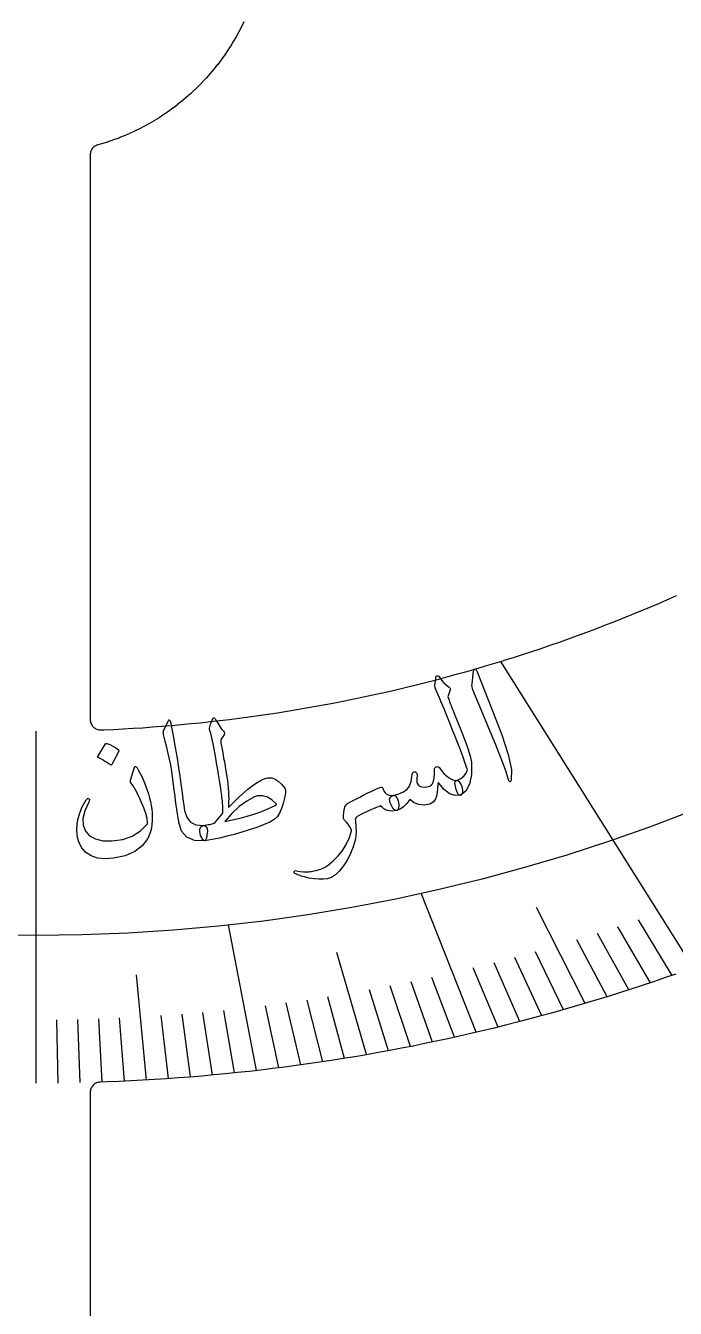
# Model space of a CAD drawing. Header units: millimetres. Extents: x -65 to 65, y -65 to 65.
# Drawn here: x -0.25 to 15.36, y -33.26 to -2.46 of the extents above; entities that cross this region are included whole.
import ezdxf

# ---------------------------------------------------------------- set-up
doc = ezdxf.new("R2010")
doc.units = ezdxf.units.MM
for name, color, linetype in [('CUT_INNER', 6, 'Continuous'), ('ENGRAVE', 7, 'Continuous'), ('ENGRAVE_FINE', 8, 'Continuous'), ('TEXT', 5, 'Continuous')]:
    doc.layers.add(name, color=color, linetype=linetype)

msp = doc.modelspace()

# ---------------------------------------------------------------- linework, layer by layer
at = {"layer": 'CUT_INNER'}
for points in [[(4.9939, -2.3636), (4.9357, -2.4827), (4.9344, -2.4855), (4.8733, -2.6031), (4.8719, -2.6058), (4.808, -2.7219), (4.8065, -2.7246), (4.7397, -2.8391), (4.7381, -2.8417), (4.6686, -2.9546), (4.667, -2.9571), (4.5947, -3.0682), (4.593, -3.0708), (4.518, -3.1801), (4.5163, -3.1826), (4.4386, -3.29), (4.4368, -3.2925), (4.3565, -3.3979), (4.3547, -3.4004), (4.2718, -3.5038), (4.2699, -3.5062), (4.1846, -3.6076), (4.1826, -3.6099), (4.0948, -3.7092), (4.0927, -3.7115), (4.0025, -3.8086), (4.0004, -3.8108), (3.9078, -3.9057), (3.9057, -3.9078), (3.8108, -4.0004), (3.8086, -4.0025), (3.7115, -4.0927), (3.7092, -4.0948), (3.6099, -4.1826), (3.6076, -4.1846), (3.5062, -4.2699), (3.5038, -4.2718), (3.4004, -4.3547), (3.3979, -4.3565), (3.2925, -4.4368), (3.29, -4.4386), (3.1826, -4.5163), (3.1801, -4.518), (3.0708, -4.593), (3.0682, -4.5947), (2.9571, -4.667), (2.9546, -4.6686), (2.8417, -4.7381), (2.8391, -4.7397), (2.7246, -4.8065), (2.7219, -4.808), (2.6058, -4.8719), (2.6031, -4.8733), (2.4855, -4.9344), (2.4827, -4.9357), (2.3636, -4.9939), (2.3608, -4.9952), (2.2404, -5.0504), (2.2375, -5.0516), (2.1157, -5.1038), (2.1129, -5.105), (1.9898, -5.1542), (1.987, -5.1553), (1.8628, -5.2015), (1.8599, -5.2025), (1.7345, -5.2456), (1.7316, -5.2466), (1.6053, -5.2866), (1.6023, -5.2875), (1.4804, -5.3229), (1.457, -5.331), (1.4344, -5.3413), (1.4131, -5.3538), (1.393, -5.3684), (1.3746, -5.3849), (1.3578, -5.4031), (1.3429, -5.4229), (1.3301, -5.4441), (1.3194, -5.4665), (1.311, -5.4898), (1.3049, -5.5138), (1.3012, -5.5383), (1.3, -5.563), (1.3, -19.1197), (1.3013, -19.1448), (1.305, -19.1697), (1.3113, -19.194), (1.32, -19.2176), (1.331, -19.2403), (1.3442, -19.2617), (1.3595, -19.2816), (1.3768, -19.2999), (1.3958, -19.3164), (1.4163, -19.3309), (1.4382, -19.3433), (1.4613, -19.3534), (1.4852, -19.3611), (1.5098, -19.3664), (1.5348, -19.3692), (1.56, -19.3695), (1.6298, -19.3667), (1.6314, -19.3666), (1.8626, -19.356), (1.8642, -19.3559), (2.0953, -19.3438), (2.0969, -19.3437), (2.3279, -19.3303), (2.3295, -19.3302), (2.5605, -19.3153), (2.562, -19.3152), (2.7929, -19.2988), (2.7944, -19.2987), (3.0252, -19.281), (3.0268, -19.2809), (3.2575, -19.2617), (3.259, -19.2616), (3.4896, -19.241), (3.4911, -19.2409), (3.7215, -19.2189), (3.723, -19.2187), (3.9533, -19.1953), (3.9549, -19.1952), (4.185, -19.1704), (4.1865, -19.1702), (4.4165, -19.144), (4.4181, -19.1438), (4.6479, -19.1162), (4.6494, -19.116), (4.8791, -19.0869), (4.8806, -19.0867), (5.1101, -19.0563), (5.1116, -19.0561), (5.3409, -19.0242), (5.3424, -19.024), (5.5715, -18.9908), (5.573, -18.9905), (5.8018, -18.9559), (5.8034, -18.9556), (6.032, -18.9196), (6.0335, -18.9193), (6.262, -18.8818), (6.2635, -18.8816), (6.4917, -18.8427), (6.4932, -18.8424), (6.7211, -18.8022), (6.7226, -18.8019), (6.9503, -18.7602), (6.9518, -18.7599), (7.1793, -18.7169), (7.1808, -18.7166), (7.408, -18.6721), (7.4095, -18.6718), (7.6364, -18.626), (7.6379, -18.6257), (7.8645, -18.5784), (7.866, -18.5781), (8.0923, -18.5295), (8.0938, -18.5291), (8.3198, -18.4791), (8.3213, -18.4788), (8.547, -18.4274), (8.5485, -18.427), (8.7739, -18.3742), (8.7754, -18.3739), (9.0004, -18.3197), (9.0019, -18.3193), (9.2266, -18.2638), (9.2281, -18.2634), (9.4525, -18.2065), (9.454, -18.2061), (9.678, -18.1478), (9.6795, -18.1474), (9.9031, -18.0877), (9.9046, -18.0873), (10.1279, -18.0262), (10.1294, -18.0258), (10.3523, -17.9634), (10.3538, -17.963), (10.5763, -17.8992), (10.5778, -17.8988), (10.7999, -17.8336), (10.8013, -17.8332), (11.0231, -17.7667), (11.0245, -17.7662), (11.2458, -17.6983), (11.2473, -17.6979), (11.4682, -17.6287), (11.4697, -17.6282), (11.6901, -17.5576), (11.6916, -17.5571), (11.9116, -17.4852), (11.9131, -17.4847), (12.1326, -17.4114), (12.1341, -17.4109), (12.3532, -17.3363), (12.3547, -17.3358), (12.5733, -17.2598), (12.5748, -17.2593), (12.793, -17.182), (12.7944, -17.1815), (13.0121, -17.1028), (13.0135, -17.1023), (13.2308, -17.0223), (13.2322, -17.0218), (13.4489, -16.9405), (13.4504, -16.9399), (13.6666, -16.8573), (13.668, -16.8567), (13.8837, -16.7728), (13.8852, -16.7722), (14.1004, -16.6869), (14.1018, -16.6863), (14.3165, -16.5997), (14.3179, -16.5992), (14.532, -16.5112), (14.5334, -16.5106), (14.747, -16.4214), (14.7484, -16.4208), (14.9615, -16.3303), (14.9629, -16.3297), (15.1754, -16.2378), (15.1768, -16.2372), (15.3887, -16.144)], [(15.3726, -25.2327), (15.1035, -25.3262), (14.8339, -25.418), (14.5637, -25.5082), (14.2929, -25.5968), (14.0216, -25.6836), (13.7498, -25.7688), (13.4774, -25.8524), (13.2046, -25.9342), (12.9312, -26.0144), (12.6574, -26.0929), (12.3831, -26.1697), (12.1083, -26.2449), (11.8331, -26.3183), (11.5574, -26.3901), (11.2813, -26.4602), (11.0048, -26.5285), (10.7278, -26.5952), (10.4505, -26.6602), (10.1727, -26.7235), (9.8946, -26.785), (9.6161, -26.8449), (9.3372, -26.903), (9.058, -26.9595), (8.7784, -27.0142), (8.4985, -27.0672), (8.2183, -27.1185), (7.9378, -27.168), (7.657, -27.2159), (7.3759, -27.262), (7.0945, -27.3064), (6.8128, -27.3491), (6.5309, -27.39), (6.2488, -27.4292), (5.9664, -27.4667), (5.6838, -27.5024), (5.4009, -27.5364), (5.1179, -27.5687), (4.8347, -27.5992), (4.5513, -27.628), (4.2677, -27.6551), (3.984, -27.6804), (3.7001, -27.704), (3.4161, -27.7258), (3.1319, -27.7459), (2.8476, -27.7643), (2.5632, -27.7809), (2.2788, -27.7957), (1.9942, -27.8088), (1.7096, -27.8202), (1.5416, -27.8259), (1.5176, -27.8278), (1.494, -27.8321), (1.4709, -27.8386), (1.4485, -27.8472), (1.4271, -27.858), (1.4068, -27.8708), (1.3878, -27.8855), (1.3703, -27.902), (1.3544, -27.92), (1.3404, -27.9395), (1.3283, -27.9602), (1.3182, -27.982), (1.3103, -28.0047), (1.3046, -28.028), (1.3012, -28.0517), (1.3, -28.0757), (1.3, -40.9594)]]:
    msp.add_lwpolyline(points, dxfattribs=at)
at = {"layer": 'ENGRAVE'}
for points in [[(15.7998, -25.0804), (11.1651, -17.7233)], [(0, -27.8517), (0, -19.4017)], [(10.5762, -26.6309), (9.2505, -23.2929)], [(5.3002, -27.5481), (4.6276, -24.0522)]]:
    msp.add_lwpolyline(points, dxfattribs=at)
msp.add_circle((0, 18.5742), 42.8768, dxfattribs=at)
at = {"layer": 'ENGRAVE_FINE'}
for points in [[(13.1966, -25.9366), (12.0265, -23.6368)], [(15.2808, -25.2648), (14.4756, -23.9335)], [(14.2402, -25.6138), (13.4863, -24.2577)], [(14.7609, -25.4426), (13.9812, -24.0987)], [(13.7188, -25.7784), (12.9908, -24.4105)], [(7.9428, -27.1672), (7.2267, -24.7177)], [(12.1503, -26.2335), (11.5015, -24.8327)], [(12.6738, -26.0883), (11.9984, -24.698)], [(2.6515, -27.7759), (2.4104, -25.2504)], [(11.1015, -26.5048), (10.5065, -25.0843)], [(11.6262, -26.3724), (11.0042, -24.9615)], [(8.9975, -26.9715), (8.5121, -25.5165)], [(9.5242, -26.8642), (9.0112, -25.4172)], [(10.0504, -26.7507), (9.5099, -25.3121)], [(6.8867, -27.3381), (6.5133, -25.8558)], [(7.4149, -27.2557), (7.0133, -25.7796)], [(8.4703, -27.0724), (8.0128, -25.61)], [(4.2412, -27.6575), (4.0103, -26.1512)], [(4.7708, -27.6059), (4.5112, -26.1035)], [(5.8293, -27.4843), (5.5126, -25.991)], [(6.3581, -27.4142), (6.013, -25.9263)], [(0.5304, -27.8486), (0.5014, -26.3279)], [(1.0608, -27.8396), (1.0029, -26.3195)], [(1.5911, -27.8244), (1.5042, -26.3055)], [(2.1214, -27.8032), (2.0056, -26.2859)], [(3.1816, -27.7425), (3.0081, -26.2298)], [(3.7115, -27.7031), (3.5092, -26.1933)]]:
    msp.add_lwpolyline(points, dxfattribs=at)
at = {"layer": 'TEXT'}
for points in [[(9.5844, -18.3089), (9.593, -18.2378), (9.5993, -18.1814), (9.6035, -18.1399), (9.6056, -18.1133), (9.608, -18.096), (9.6135, -18.0826), (9.6221, -18.0733), (9.6336, -18.0678), (9.6481, -18.0667), (9.6615, -18.0711), (9.6739, -18.081), (9.6852, -18.0965), (9.7388, -18.173), (9.7964, -18.2394), (9.858, -18.2957), (9.9236, -18.3419), (9.9426, -18.3572), (9.9524, -18.3775), (9.953, -18.4031), (9.9443, -18.4337), (9.8937, -18.5785), (9.914, -18.6318), (9.9341, -18.6841), (9.9539, -18.7354), (9.9734, -18.7857), (9.9927, -18.835), (10.0118, -18.8834), (10.0306, -18.9307), (10.0492, -18.9771), (10.2214, -19.4061), (10.3476, -19.7436), (10.4271, -19.99), (10.4593, -20.1454), (10.4591, -20.4432), (10.4155, -20.6746), (10.3285, -20.8395), (10.1986, -20.9374), (10.1945, -20.9385), (10.1905, -20.9395), (10.1865, -20.9406), (10.1824, -20.9416), (10.1527, -20.9255), (10.1243, -20.8785), (10.097, -20.8005), (10.071, -20.6916), (10.0645, -20.6506), (10.0682, -20.6185), (10.0823, -20.5953), (10.1066, -20.5811), (10.2028, -20.5348), (10.2775, -20.4764), (10.3309, -20.406), (10.3627, -20.3237), (10.3374, -20.2419), (10.3063, -20.1494), (10.2694, -20.0463), (10.227, -19.9325), (10.1792, -19.8085), (10.1266, -19.6747), (10.0692, -19.531), (10.007, -19.3775), (9.9472, -19.2262), (9.8932, -19.0903), (9.8449, -18.9698), (9.8023, -18.8648), (9.7658, -18.775), (9.7359, -18.7004), (9.7125, -18.641), (9.6957, -18.5968), (9.5991, -18.3811), (9.5922, -18.3592), (9.5874, -18.3398), (9.5848, -18.3231), (9.5844, -18.3089)], [(10.5038, -18.0151), (10.5186, -17.9322), (10.5399, -17.8984), (10.5678, -17.9137), (10.6024, -17.9782), (10.9695, -18.9146), (11.1954, -19.4891), (11.346, -19.9568), (11.4198, -20.3181), (11.4158, -20.5733), (11.4081, -20.5963), (11.3994, -20.61), (11.3896, -20.6144), (11.3787, -20.6096), (11.3683, -20.6001), (11.359, -20.5866), (11.3507, -20.5691), (11.3433, -20.5475), (11.294, -20.3774), (11.2338, -20.1993), (11.1628, -20.0132), (11.0811, -19.8189), (11.0608, -19.7679), (11.0045, -19.6304), (10.9124, -19.4064), (10.7849, -19.0957), (10.4982, -18.4079), (10.4856, -18.3706), (10.4775, -18.3352), (10.4741, -18.3016), (10.4753, -18.2699)], [(4.2453, -19.0992), (4.2533, -19.0877), (4.2607, -19.08), (4.2675, -19.0758), (4.2738, -19.0754), (4.2816, -19.0781), (4.2894, -19.0839), (4.2969, -19.0928), (4.3044, -19.1048), (4.3351, -19.1569), (4.3642, -19.205), (4.3917, -19.2491), (4.4175, -19.2893), (4.4419, -19.3251), (4.465, -19.3558), (4.4869, -19.3815), (4.5074, -19.4023), (4.5227, -19.4195), (4.5294, -19.4387), (4.5275, -19.4601), (4.517, -19.4835), (4.4511, -19.5941), (4.4432, -19.6128), (4.4389, -19.6336), (4.4384, -19.6566), (4.4415, -19.6817), (4.4766, -19.8719), (4.5071, -20.0394), (4.533, -20.1843), (4.5543, -20.3066), (4.5713, -20.4065), (4.5842, -20.4842), (4.593, -20.5398), (4.5977, -20.5732), (4.6085, -20.6723), (4.6169, -20.7665), (4.6229, -20.8558), (4.6265, -20.9403), (4.628, -21.0199), (4.6276, -21.0946), (4.6254, -21.1643), (4.6212, -21.2291), (4.8712, -20.9851), (5.0877, -20.7929), (5.2721, -20.6531), (5.4255, -20.5661), (5.4953, -20.5389), (5.5589, -20.5226), (5.6165, -20.5175), (5.668, -20.5235), (5.7435, -20.5502), (5.8188, -20.5985), (5.894, -20.6684), (5.9691, -20.7599), (5.982, -20.7825), (5.99, -20.8095), (5.9929, -20.8408), (5.9909, -20.8765), (5.9696, -21.0069), (5.9396, -21.1324), (5.9007, -21.2529), (5.853, -21.3684), (5.8012, -21.4457), (5.7223, -21.5174), (5.6162, -21.5835), (5.4828, -21.6437), (5.3019, -21.7093), (5.1214, -21.7702), (4.9411, -21.8262), (4.7614, -21.8775), (4.5823, -21.9238), (4.4043, -21.9647), (4.2274, -22.0004), (4.0516, -22.0308), (4.0311, -22.0272), (4.011, -22.0122), (3.9915, -21.9859), (3.9723, -21.9482), (3.9542, -21.9015), (3.9424, -21.8556), (3.937, -21.8107), (3.9379, -21.7667), (3.9458, -21.7277), (3.9613, -21.6977), (3.9844, -21.6767), (4.0151, -21.6646), (4.0568, -21.6581), (4.0962, -21.6513), (4.1332, -21.6442), (4.1678, -21.6368), (4.2002, -21.6295), (4.2302, -21.623), (4.258, -21.6173), (4.2835, -21.6123), (4.4886, -21.3677), (4.4895, -21.3579), (4.4902, -21.3454), (4.4905, -21.3301), (4.4906, -21.3119), (4.4903, -21.291), (4.4896, -21.2673), (4.4887, -21.2408), (4.4875, -21.2115), (4.4857, -21.1797), (4.4831, -21.1456), (4.4798, -21.1093), (4.4757, -21.0708), (4.4711, -21.0303), (4.4664, -20.9881), (4.4614, -20.944), (4.4562, -20.8982), (4.4499, -20.8464), (4.4414, -20.7846), (4.4307, -20.7128), (4.4179, -20.6309), (4.4031, -20.5395), (4.3862, -20.4391), (4.3674, -20.3296), (4.3466, -20.211), (4.2999, -19.9481), (4.2611, -19.7403), (4.2301, -19.5876), (4.2068, -19.4902), (4.1898, -19.4278), (4.1779, -19.3803), (4.1712, -19.3476), (4.1694, -19.3298), (4.1775, -19.295), (4.186, -19.2621), (4.1949, -19.2313), (4.2042, -19.2025), (4.214, -19.1752), (4.2241, -19.1489), (4.2345, -19.1235), (4.2453, -19.0992)], [(3.1742, -19.1553), (3.1806, -19.1424), (3.1869, -19.1337), (3.1931, -19.1291), (3.1991, -19.1285), (3.2087, -19.1331), (3.2182, -19.1485), (3.2277, -19.1746), (3.2372, -19.2115), (3.2954, -19.513), (3.3461, -19.792), (3.3894, -20.0486), (3.4249, -20.2827), (3.4523, -20.4833), (3.4771, -20.6629), (3.4994, -20.8218), (3.5192, -20.9599), (3.5361, -21.0772), (3.55, -21.1737), (3.5607, -21.2494), (3.5683, -21.3044), (3.6194, -21.4666), (3.7109, -21.5809), (3.8428, -21.647), (4.0151, -21.6646), (4.0633, -21.6721), (4.0962, -21.6975), (4.1139, -21.7409), (4.1163, -21.8024), (4.1067, -21.9004), (4.0927, -21.9712), (4.0743, -22.0146), (4.0516, -22.0308), (3.8087, -22.023), (3.6236, -21.946), (3.4969, -21.8007), (3.4284, -21.5875), (3.4117, -21.4842), (3.3958, -21.3805), (3.3807, -21.2765), (3.3664, -21.1722), (3.3525, -21.0676), (3.339, -20.9627), (3.3256, -20.8575), (3.3126, -20.7521), (3.2881, -20.5509), (3.2624, -20.3701), (3.2355, -20.2096), (3.2074, -20.0695), (3.177, -19.9352), (3.143, -19.7922), (3.1055, -19.6406), (3.0646, -19.4802), (3.0586, -19.4512), (3.0572, -19.4244), (3.0603, -19.3998), (3.068, -19.3774)], [(1.6661, -19.7021), (1.6708, -19.6967), (1.6775, -19.6934), (1.6862, -19.692), (1.697, -19.6925), (1.7744, -19.7212), (1.8479, -19.7572), (1.9175, -19.8003), (1.9832, -19.8507), (1.9898, -19.8586), (1.9929, -19.8666), (1.9926, -19.8748), (1.9888, -19.8832), (1.8188, -20.2027), (1.8122, -20.2104), (1.8034, -20.2126), (1.7923, -20.2093), (1.779, -20.2004), (1.7675, -20.1928), (1.7494, -20.1813), (1.7247, -20.1661), (1.6934, -20.147), (1.655, -20.1241), (1.6091, -20.0974), (1.5558, -20.0668), (1.4949, -20.0324), (1.4868, -20.0266), (1.4826, -20.0206), (1.4824, -20.0145), (1.4861, -20.0082)], [(2.427, -20.2759), (2.4646, -20.3427), (2.5015, -20.4125), (2.5377, -20.4855), (2.5732, -20.5615), (2.6076, -20.6412), (2.6404, -20.725), (2.6716, -20.8131), (2.7011, -20.9053), (2.7274, -20.9974), (2.7493, -21.089), (2.7665, -21.1802), (2.7792, -21.2709), (2.7874, -21.3614), (2.7908, -21.4519), (2.7897, -21.5426), (2.7839, -21.6333), (2.7704, -21.729), (2.749, -21.818), (2.7199, -21.9004), (2.6829, -21.9761), (2.5507, -22.1513), (2.3696, -22.2895), (2.1397, -22.39), (1.8613, -22.4519), (1.6584, -22.4655), (1.4793, -22.446), (1.3246, -22.3937), (1.1944, -22.309), (1.0956, -22.1978), (1.0264, -22.0661), (0.9866, -21.9143), (0.976, -21.7422), (0.9949, -21.5593), (1.0398, -21.3828), (1.1103, -21.2126), (1.2062, -21.0488), (1.2215, -21.0299), (1.2366, -21.0192), (1.2515, -21.0167), (1.2661, -21.0224), (1.2799, -21.0347), (1.2843, -21.0525), (1.2792, -21.0756), (1.2646, -21.1042), (1.1703, -21.3099), (1.1256, -21.4939), (1.1312, -21.6566), (1.1877, -21.7979), (1.2875, -21.9094), (1.4265, -21.9866), (1.6047, -22.029), (1.8217, -22.0362), (2.0819, -21.9984), (2.3107, -21.9182), (2.5077, -21.7961), (2.6725, -21.6326), (2.6757, -21.627), (2.6778, -21.6189), (2.6786, -21.6084), (2.6783, -21.5954), (2.6656, -21.4935), (2.636, -21.3759), (2.5897, -21.2424), (2.5268, -21.093), (2.4921, -21.018), (2.4589, -20.9483), (2.4271, -20.8838), (2.3967, -20.8246), (2.3674, -20.771), (2.3391, -20.7231), (2.3118, -20.6811), (2.2853, -20.6449), (2.2726, -20.6259), (2.2651, -20.6082), (2.2626, -20.5917), (2.2652, -20.5764), (2.3667, -20.2673), (2.3768, -20.249), (2.3902, -20.2444), (2.4069, -20.2533), (2.427, -20.2759)], [(8.5802, -20.9437), (8.7181, -20.9051), (8.8291, -20.8553), (8.9131, -20.7945), (8.9702, -20.7228), (8.9918, -20.672), (9.0097, -20.6099), (9.0239, -20.5367), (9.0343, -20.4522), (9.0394, -20.4266), (9.0467, -20.4062), (9.0563, -20.3912), (9.0682, -20.3813), (9.0843, -20.3739), (9.0996, -20.3719), (9.114, -20.3754), (9.1276, -20.3842), (9.141, -20.3989), (9.1499, -20.4168), (9.1543, -20.4378), (9.1542, -20.462), (9.1476, -20.5257), (9.1457, -20.5784), (9.1485, -20.62), (9.1562, -20.6505), (9.1799, -20.6909), (9.2167, -20.7193), (9.2666, -20.7356), (9.3296, -20.7399), (9.3968, -20.7328), (9.4514, -20.7171), (9.4933, -20.6928), (9.5224, -20.66), (9.5476, -20.602), (9.5651, -20.5223), (9.5751, -20.4206), (9.5774, -20.2972), (9.5787, -20.2821), (9.5864, -20.2697), (9.6005, -20.2599), (9.6211, -20.2527), (9.6414, -20.2497), (9.6588, -20.2518), (9.6731, -20.2587), (9.6845, -20.2706), (9.7978, -20.4153), (9.9067, -20.5151), (10.0111, -20.5701), (10.1106, -20.5801), (10.1338, -20.5841), (10.1583, -20.6037), (10.1842, -20.6387), (10.2115, -20.6891), (10.2281, -20.7305), (10.2394, -20.7716), (10.2452, -20.8126), (10.2456, -20.8535), (10.2419, -20.8858), (10.2335, -20.9105), (10.2204, -20.9273), (10.2026, -20.9364), (10.0667, -20.9451), (9.9336, -20.9005), (9.8038, -20.8026), (9.6774, -20.6515), (9.671, -20.6436), (9.6655, -20.6418), (9.661, -20.6461), (9.6574, -20.6564), (9.6486, -20.7752), (9.6355, -20.8755), (9.6184, -20.9572), (9.5971, -21.0205), (9.5719, -21.0658), (9.5409, -21.1024), (9.5039, -21.1305), (9.4611, -21.1499), (9.3257, -21.1727), (9.2007, -21.1617), (9.0863, -21.117), (8.9828, -21.0386), (8.9076, -21.1368), (8.8283, -21.2136), (8.7452, -21.2692), (8.6583, -21.3033), (8.6339, -21.3028), (8.6098, -21.2908), (8.5858, -21.2672), (8.562, -21.2321), (8.5093, -21.119), (8.4949, -21.0332), (8.5185, -20.9748), (8.5802, -20.9437)], [(8.6664, -21.3015), (8.602, -21.3126), (8.5429, -21.3167), (8.4893, -21.3137), (8.4412, -21.3038), (8.4192, -21.297), (8.398, -21.2879), (8.3777, -21.2765), (8.3582, -21.2628), (8.3392, -21.2475), (8.3202, -21.2311), (8.3014, -21.2136), (8.2825, -21.1951), (8.118, -21.2551), (7.9686, -21.3176), (7.8343, -21.3827), (7.7151, -21.4507), (7.6911, -21.4706), (7.6759, -21.4946), (7.6693, -21.5227), (7.6715, -21.5548), (7.6858, -21.6855), (7.6896, -21.8063), (7.6829, -21.9171), (7.6655, -22.0179), (7.6445, -22.098), (7.6197, -22.1773), (7.5911, -22.2557), (7.5587, -22.3332), (7.5223, -22.4095), (7.4821, -22.4844), (7.4378, -22.5579), (7.3897, -22.6299), (7.2925, -22.7544), (7.1944, -22.8481), (7.0955, -22.9111), (6.996, -22.9432), (6.8974, -22.9543), (6.7922, -22.9553), (6.6806, -22.9462), (6.5626, -22.927), (6.5044, -22.9138), (6.451, -22.9005), (6.4026, -22.8872), (6.3592, -22.8739), (6.3203, -22.8608), (6.286, -22.8483), (6.2561, -22.8364), (6.2306, -22.8252), (6.2147, -22.8146), (6.2045, -22.8022), (6.1999, -22.7879), (6.201, -22.7717), (6.2075, -22.7576), (6.2192, -22.7494), (6.2361, -22.7471), (6.2582, -22.7507), (6.3451, -22.7667), (6.423, -22.7761), (6.4919, -22.7791), (6.5516, -22.7756), (6.5824, -22.7723), (6.6148, -22.7676), (6.6488, -22.7616), (6.6846, -22.7543), (6.722, -22.7456), (6.7611, -22.7356), (6.8019, -22.7243), (6.8443, -22.7116), (6.9319, -22.6721), (7.03, -22.6057), (7.1382, -22.5124), (7.2564, -22.392), (7.3688, -22.2541), (7.4602, -22.1081), (7.5306, -21.9542), (7.5803, -21.7926), (7.5823, -21.786), (7.5822, -21.7798), (7.58, -21.774), (7.5758, -21.7685), (7.538, -21.6945), (7.4966, -21.6294), (7.4516, -21.5733), (7.4032, -21.5262), (7.386, -21.493), (7.3833, -21.43), (7.3952, -21.3374), (7.4214, -21.215), (7.4312, -21.1903), (7.4454, -21.169), (7.4638, -21.151), (7.4865, -21.1363), (7.5867, -21.0826), (7.6855, -21.0306), (7.7829, -20.98), (7.8789, -20.9311), (7.9739, -20.8838), (8.0688, -20.8385), (8.1633, -20.795), (8.2576, -20.7534), (8.2807, -20.7459), (8.3002, -20.7465), (8.3162, -20.7551), (8.3286, -20.7718), (8.3455, -20.8121), (8.3657, -20.8476), (8.389, -20.8781), (8.4155, -20.9038), (8.4471, -20.9222), (8.4864, -20.9347), (8.5335, -20.9413), (8.5883, -20.9419), (8.6163, -20.9471), (8.6414, -20.9628), (8.6636, -20.9891), (8.6828, -21.0259), (8.698, -21.0686), (8.7081, -21.1125), (8.7132, -21.1574), (8.7132, -21.2034), (8.708, -21.243), (8.6985, -21.2726), (8.6846, -21.2921), (8.6664, -21.3015)], [(5.3348, -20.95), (5.3145, -20.9535), (5.2939, -20.9586), (5.2729, -20.9652), (5.2517, -20.9735), (5.0633, -21.0776), (4.8808, -21.2115), (4.7038, -21.3751), (4.5319, -21.5686), (4.7216, -21.5287), (4.901, -21.486), (5.0699, -21.4408), (5.2285, -21.3931), (5.3767, -21.3427), (5.5144, -21.2896), (5.6416, -21.2339), (5.7584, -21.1756), (5.7691, -21.1691), (5.774, -21.1619), (5.7731, -21.1541), (5.7665, -21.1455), (5.664, -21.0513), (5.558, -20.9873), (5.4484, -20.9536), (5.3348, -20.95)]]:
    msp.add_lwpolyline(points, close=True, dxfattribs=at)

doc.saveas('drawing.dxf')
